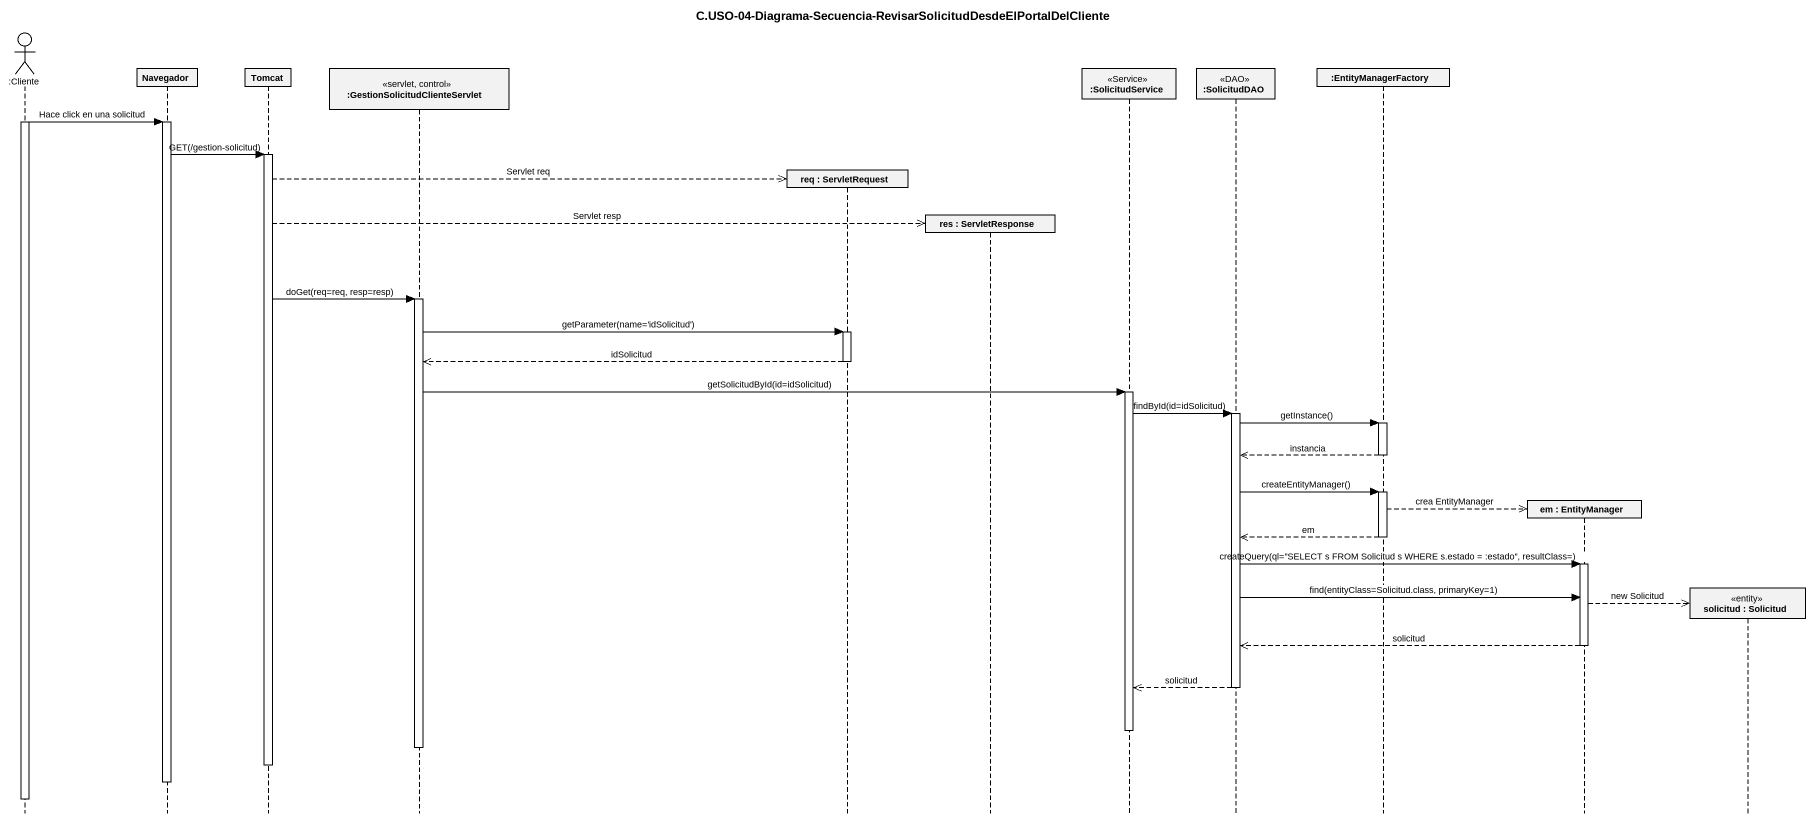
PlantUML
@startuml
title C.USO-04-Diagrama-Secuencia-RevisarSolicitudDesdeElPortalDelCliente
hide footbox
actor ":Cliente" as Cliente
participant Navegador
participant Tomcat
participant ":GestionSolicitudClienteServlet" as GestionSolicitudClienteServl <<servlet, control>>
participant "req : ServletRequest" as req
participant "res : ServletResponse" as res
participant ":SolicitudService" as SolicitudService <<Service>>
participant ":SolicitudDAO" as SolicitudDAO <<DAO>>
participant ":EntityManagerFactory" as EntityManagerFactory
participant "em : EntityManager" as em
participant "solicitud : Solicitud" as solicitud <<entity>>

activate Cliente
Cliente -> Navegador : Hace click en una solicitud
activate Navegador
Navegador -> Tomcat : GET(/gestion-solicitud)
activate Tomcat
Tomcat -->> req ** : Servlet req
Tomcat -->> res ** : Servlet resp
Tomcat -> GestionSolicitudClienteServl : doGet(req=req, resp=resp)
activate GestionSolicitudClienteServl
GestionSolicitudClienteServl -> req : getParameter(name='idSolicitud')
activate req
req -->> GestionSolicitudClienteServl : idSolicitud
deactivate req
GestionSolicitudClienteServl -> SolicitudService : getSolicitudById(id=idSolicitud)
activate SolicitudService
SolicitudService -> SolicitudDAO : findById(id=idSolicitud)
activate SolicitudDAO
SolicitudDAO -> EntityManagerFactory : getInstance()
activate EntityManagerFactory
EntityManagerFactory -->> SolicitudDAO : instancia
deactivate EntityManagerFactory
SolicitudDAO -> EntityManagerFactory : createEntityManager()
activate EntityManagerFactory
EntityManagerFactory -->> em ** : crea EntityManager
EntityManagerFactory -->> SolicitudDAO : em
deactivate EntityManagerFactory
SolicitudDAO -> em : createQuery(ql=''SELECT s FROM Solicitud s WHERE s.estado = :estado'', resultClass=)
activate em
SolicitudDAO -> em : find(entityClass=Solicitud.class, primaryKey=1)
em -->> solicitud ** : new Solicitud
em -->> SolicitudDAO : solicitud
deactivate em
SolicitudDAO -->> SolicitudService : solicitud
deactivate SolicitudDAO
deactivate SolicitudService
deactivate GestionSolicitudClienteServl
deactivate Tomcat
deactivate Navegador
deactivate Cliente
@enduml
